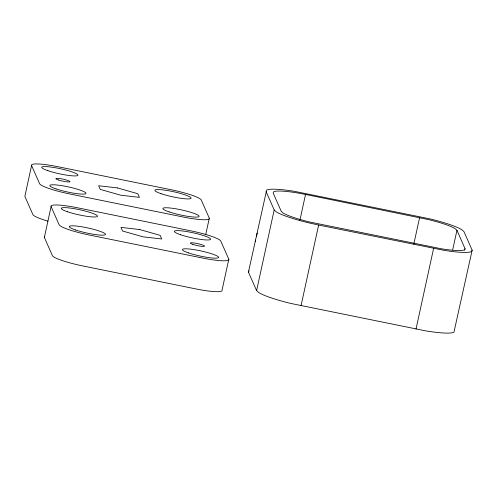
<?xml version="1.0" encoding="UTF-8"?>
<svg xmlns="http://www.w3.org/2000/svg" width="497" height="497" viewBox="0 0 497 497"><rect width="100%" height="100%" fill="white"/><g stroke="black" fill="none" stroke-linecap="round" stroke-linejoin="round"><path stroke-width="0.75" d="M205.683 234.746L209.293 218.183L201.26 199.993A29.006 4.038 12.3 0 0 170.968 189.699L57.851 166.7A29.006 4.038 12.3 0 0 31.578 165.501L24.85 196.371L32.883 214.561A29.006 4.038 12.3 0 0 48.029 221.165M44.357 237.423L51.085 206.553A29.006 4.038 12.3 0 1 77.358 207.758L190.475 230.751A29.006 4.038 12.3 0 1 220.767 241.045L228.8 259.235L222.066 290.105A29.006 4.038 12.3 0 1 195.799 288.906L82.676 265.914A29.006 4.038 12.3 0 1 52.39 255.613L44.357 237.423A29.006 4.038 12.3 0 1 44.798 236.442M248.438 272.12L266.64 190.09A43.63 6.07 12.3 0 1 294.584 191.364L429.725 218.835A43.63 6.07 12.3 0 1 461.943 229.788L463.987 231.683L472.15 250.171L453.947 332.201A43.63 6.07 12.3 0 1 426.004 330.927L290.863 303.456A43.63 6.07 12.3 0 1 258.645 292.503L256.601 290.608L248.438 272.12L249.047 270.766M255.383 241.455L255.688 240.051M256.452 236.541L257.216 233.037M256.601 290.608L274.189 209.933L266.025 191.444M299.946 220.084L305.537 194.433L428.371 219.568A36.318 5.057 12.3 0 1 455.184 228.688L456.948 230.316L465.049 248.662L464.72 250.171M301.039 305.717L318.633 225.042L443.591 250.246A43.63 6.07 12.3 0 0 471.541 251.525L472.15 250.171M413.827 244.021L419.586 217.618M416.014 329.089L433.601 248.413M452.674 249.929L456.948 230.316M465.049 248.662L464.521 249.823A36.318 5.057 12.3 0 1 441.261 248.761L309.811 222.041A36.318 5.057 12.3 0 1 282.992 212.927L281.227 211.293L273.133 192.954L273.661 191.786A36.318 5.057 12.3 0 1 296.92 192.848L305.537 194.433M318.633 225.042L308.451 222.774A43.63 6.07 12.3 0 1 276.233 211.821L274.189 209.933M51.085 206.553L59.118 224.75A29.006 4.038 12.3 0 0 89.41 235.044L202.528 258.036A29.006 4.038 12.3 0 0 228.8 259.235M31.578 165.501L39.611 183.691A29.006 4.038 12.3 0 0 69.903 193.992L183.02 216.984A29.006 4.038 12.3 0 0 209.293 218.183M117.416 187.916L98.636 185.754L100.239 189.394L120.628 195.191L139.409 197.359L137.806 193.718L117.416 187.916M139.75 229.546L120.97 227.384L122.573 231.024L142.962 236.82L161.749 238.982L160.14 235.348L139.75 229.546M67.499 211.759A18.526 2.578 12.3 0 0 97.151 216.605A18.526 2.578 12.3 0 0 73.45 208.547A18.526 2.578 12.3 0 0 67.499 211.759M180.622 234.758A18.526 2.578 12.3 0 0 210.268 239.597A18.526 2.578 12.3 0 0 186.574 231.54A18.526 2.578 12.3 0 0 180.622 234.758M188.655 252.948A18.526 2.578 12.3 0 0 218.301 257.788A18.526 2.578 12.3 0 0 194.607 249.73A18.526 2.578 12.3 0 0 188.655 252.948M75.532 229.956A18.526 2.578 12.3 0 0 105.184 234.795A18.526 2.578 12.3 0 0 81.483 226.738A18.526 2.578 12.3 0 0 75.532 229.956M192.817 244.375A7.25 1.006 12.3 0 0 204.416 246.27A7.25 1.006 12.3 0 0 195.141 243.12A7.25 1.006 12.3 0 0 192.817 244.375M169.148 211.896A18.526 2.578 12.3 0 0 198.794 216.735A18.526 2.578 12.3 0 0 175.099 208.678A18.526 2.578 12.3 0 0 169.148 211.896M56.024 188.897A18.526 2.578 12.3 0 0 85.677 193.743A18.526 2.578 12.3 0 0 61.976 185.685A18.526 2.578 12.3 0 0 56.024 188.897M47.992 170.707A18.526 2.578 12.3 0 0 77.644 175.547A18.526 2.578 12.3 0 0 53.943 167.495A18.526 2.578 12.3 0 0 47.992 170.707M161.115 193.7A18.526 2.578 12.3 0 0 190.761 198.545A18.526 2.578 12.3 0 0 167.067 190.488A18.526 2.578 12.3 0 0 161.115 193.7M58.279 179.939A7.25 1.006 12.3 0 0 69.878 181.834A7.25 1.006 12.3 0 0 60.609 178.684A7.25 1.006 12.3 0 0 58.279 179.939"/></g></svg>
